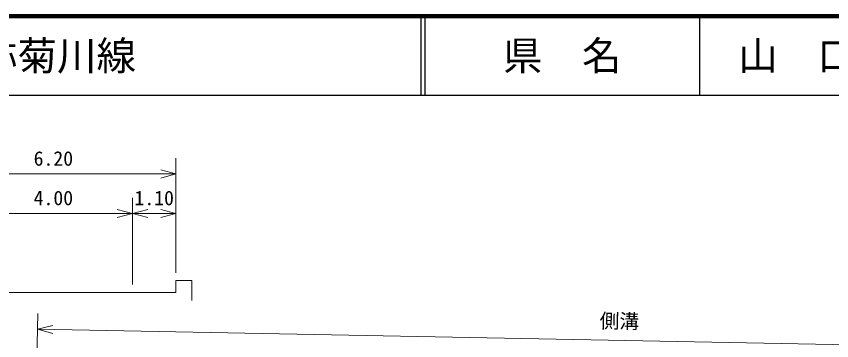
# Model space of a CAD drawing. Units: millimetres, scale not verified, with parts at other scales. Extents: x 40000 to 680000, y 20000 to 380000.
# Drawn here: x 246596 to 349700, y 338926 to 380000 of the extents above; entities that cross this region are included whole.
import ezdxf
from ezdxf.enums import TextEntityAlignment as Align

# ---------------------------------------------------------------- set-up
doc = ezdxf.new("R2010")
doc.units = ezdxf.units.MM
doc.header["$LTSCALE"] = 1000
for name, color, linetype, lineweight in [('M-STR-HTXT', 7, 'Continuous', 13), ('M-TTL', 2, 'Continuous', 140), ('M-TTL-LINE', 7, 'Continuous', 25)]:
    doc.layers.add(name, color=color, linetype=linetype, lineweight=lineweight)
doc.layers.add('M-TTL-TXT', color=7, linetype='Continuous')
doc.styles.add('ＭＳ ゴシック', font='')
doc.styles.get('ＭＳ ゴシック').set_extended_font_data('MS Gothic')

msp = doc.modelspace()

# ---------------------------------------------------------------- linework, layer by layer
at = {"layer": 'M-STR-HTXT'}
for p, q in [((266784, 347533), (266784, 362033)), ((235784, 360033), (266784, 360033)), ((266784, 360033), (264852, 360550)), ((264852, 359515), (266784, 360033)), ((261284, 346033), (261284, 357033)), ((241284, 355033), (261284, 355033)), ((261284, 355033), (259352, 355550)), ((259352, 354515), (261284, 355033)), ((263216, 355550), (261284, 355033)), ((261284, 355033), (263216, 354515)), ((261284, 355033), (266784, 355033)), ((266784, 355033), (264852, 355550)), ((264852, 354515), (266784, 355033)), ((266784, 345033), (266784, 346533)), ((266784, 346533), (268784, 346533)), ((268784, 346533), (268784, 344033)), ((241284, 345033), (261284, 345033)), ((261284, 345033), (266784, 345033)), ((248895, 320856), (249311, 342376)), ((251214, 340856), (249273, 340376)), ((249273, 340376), (396347, 337527)), ((249273, 340376), (251194, 339821))]:
    msp.add_line(p, q, dxfattribs=at)
at = {"layer": 'M-TTL'}
msp.add_line((680000, 380000), (40000, 380000), dxfattribs=at)
at = {"layer": 'M-TTL-LINE'}
for p, q in [((297750, 380000), (297750, 370000)), ((298250, 380000), (298250, 370000)), ((333000, 380000), (333000, 370000)), ((40000, 370000), (680000, 370000))]:
    msp.add_line(p, q, dxfattribs=at)

# ---------------------------------------------------------------- texts
at = {"layer": 'M-STR-HTXT', "style": 'ＭＳ ゴシック'}
for s, p in [('6.20', (251284, 360533)), ('4.00', (251284, 355533)), ('1.10', (264034, 355533))]:
    msp.add_text(s, height=1833, dxfattribs=at).set_placement(p, align=Align.BOTTOM_CENTER)
msp.add_text('側溝', height=1833, rotation=358.89, dxfattribs=at).set_placement((322829, 339952), align=Align.BOTTOM_CENTER)
at = {"layer": 'M-TTL-TXT', "style": 'ＭＳ ゴシック'}
msp.add_text('一般県道美祢菊川線', height=3666, dxfattribs=at).set_placement((216734, 375000), align=Align.MIDDLE_LEFT)
for s, p in [('県\u3000名', (315625, 375000)), ('山\u3000口\u3000県', (350375, 375000))]:
    msp.add_text(s, height=3666, dxfattribs=at).set_placement(p, align=Align.MIDDLE_CENTER)

doc.saveas('drawing.dxf')
